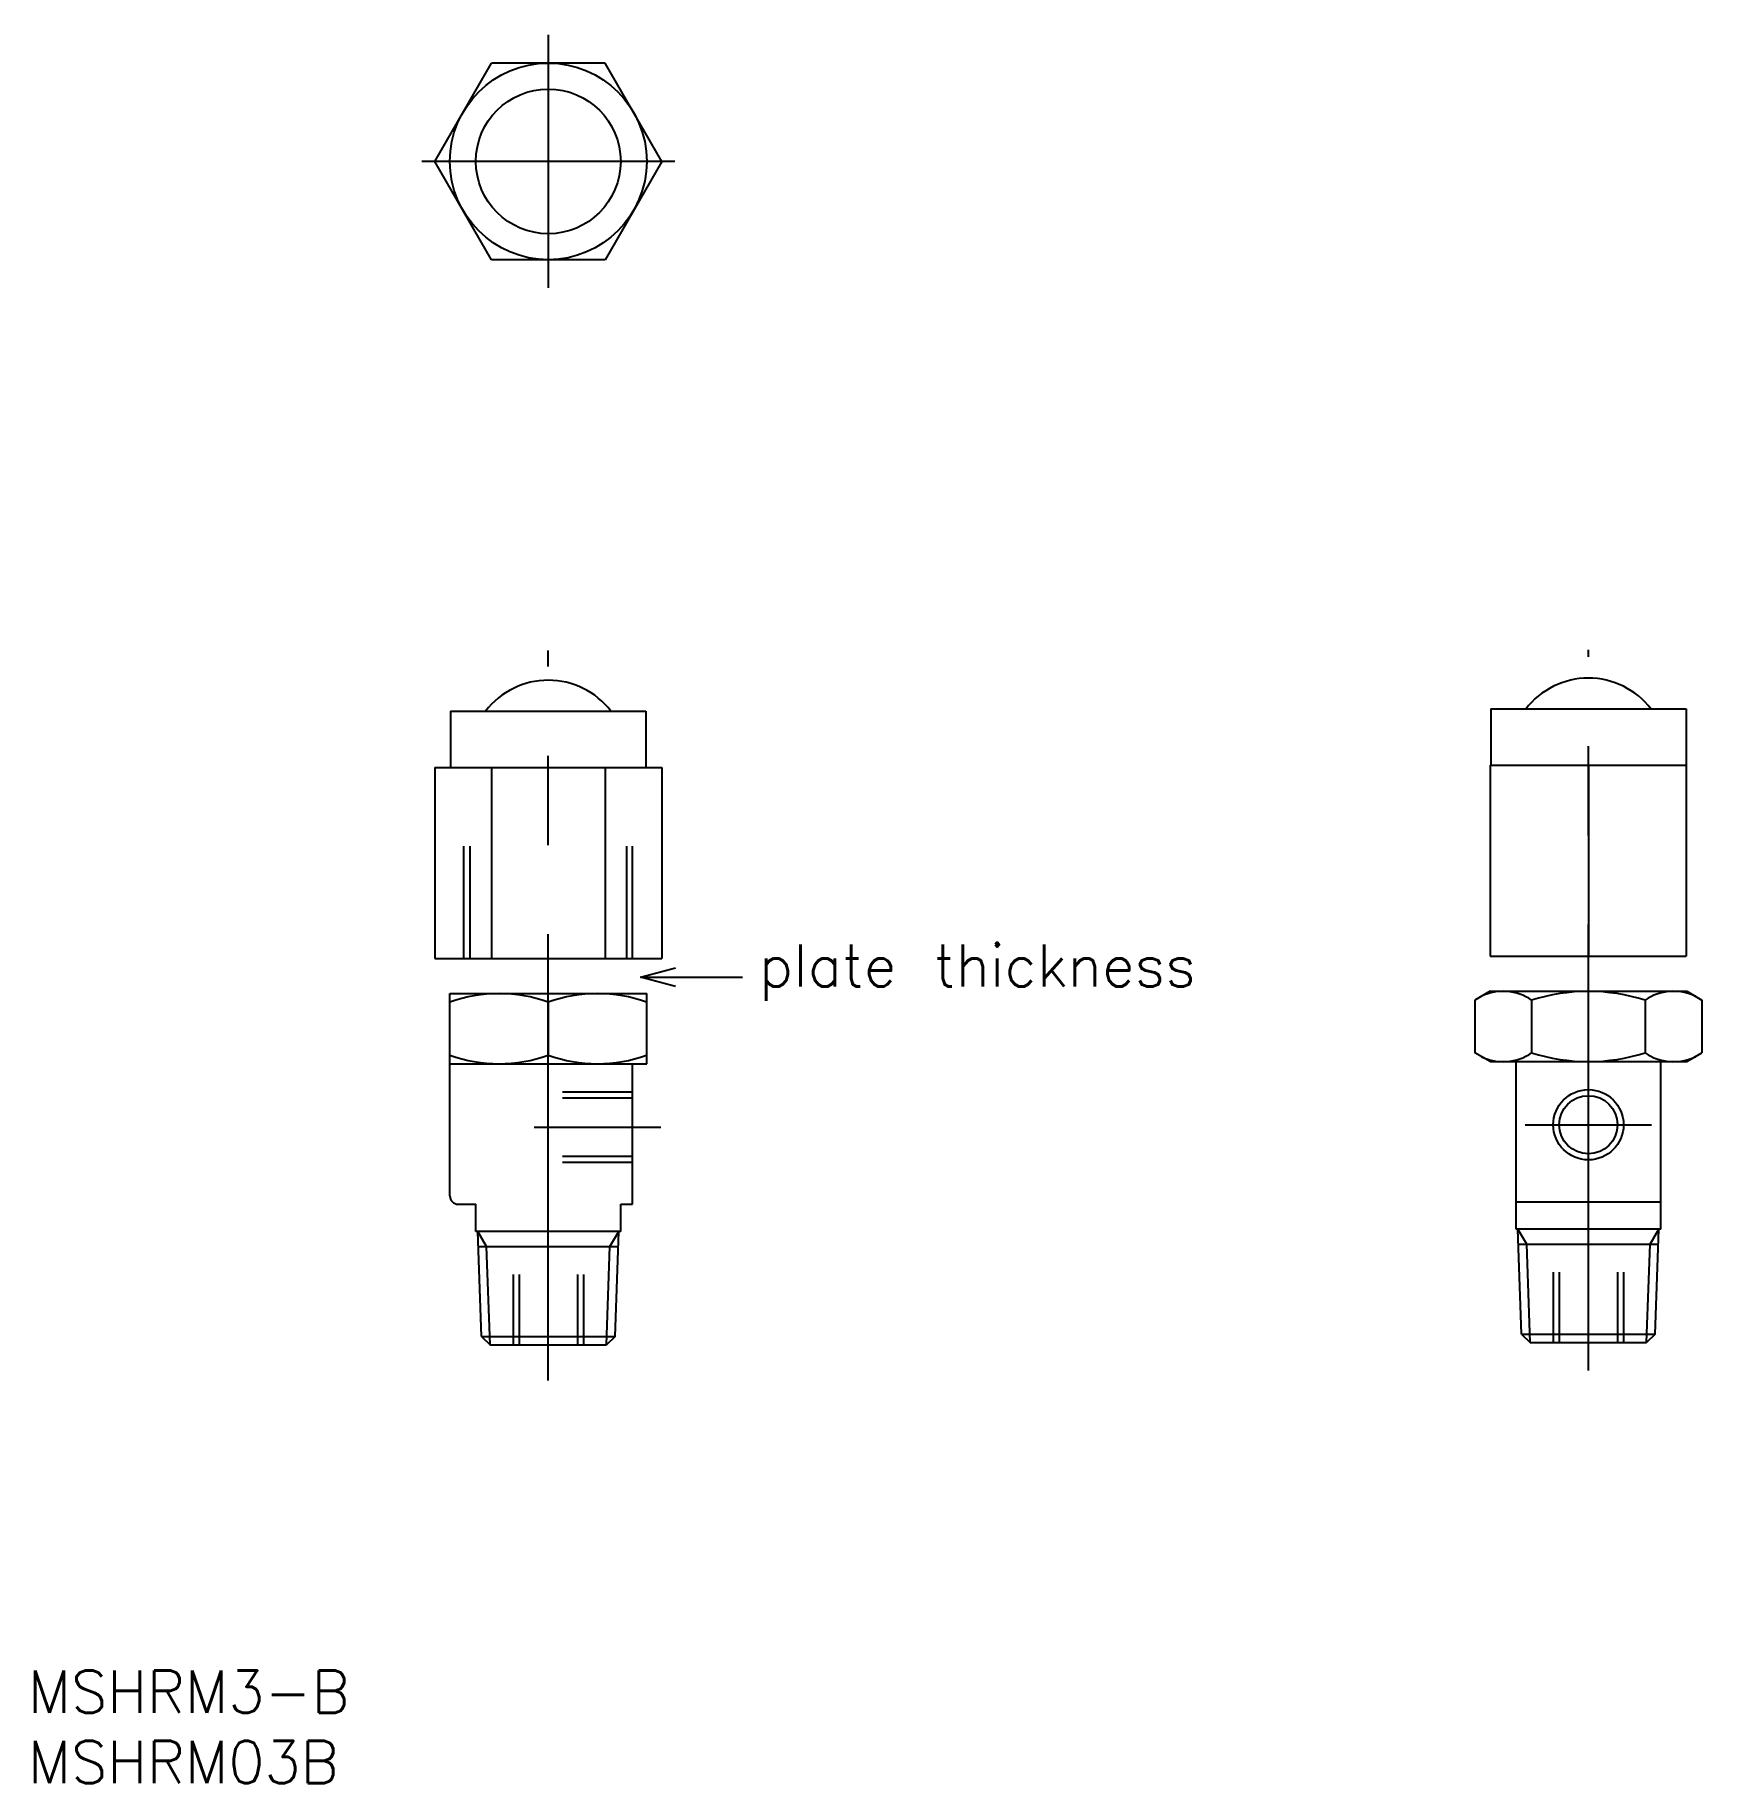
# Model space of a CAD drawing. Extents: x -37 to 82, y -78 to 46.
import ezdxf

# ---------------------------------------------------------------- set-up
doc = ezdxf.new("R2010")
doc.units = 0
doc.linetypes.add('CENTER', pattern=[50.8, 31.75, -6.35, 6.35, -6.35])
doc.linetypes.add('DASHED', pattern=[19.05, 12.7, -6.35])
doc.layers.get('0').update_dxf_attribs({"linetype": 'CONTINUOUS'})
doc.layers.add('CENTER', color=1, linetype='CENTER')
doc.styles.get("Standard").update_dxf_attribs({"font": 'txt.shx', "height": 3, "bigfont": 'bigfont.shx'})

# ---------------------------------------------------------------- blocks, each defined once
blk = doc.blocks.new('*U7')
at = {"color": 7, "linetype": 'CONTINUOUS'}
blk.add_text('MSHRM3-B', height=3, dxfattribs=at).set_placement((-37.03, -73.49))
blk = doc.blocks.new('*U8')
at = {"color": 7, "linetype": 'CONTINUOUS'}
blk.add_text('MSHRM03B', height=3, dxfattribs=at).set_placement((-37.03, -78.49))
blk = doc.blocks.new('*U14')
at = {"color": 7, "linetype": 'CONTINUOUS'}
blk.add_text('plate thickness', height=3, dxfattribs=at).set_placement((14.99, -21.81))
blk = doc.blocks.new('_OPEN30')
at = {"color": 0, "linetype": 'BYBLOCK'}
for p, q in [((-1, 0.268), (0, 0)), ((0, 0), (-1, -0.268)), ((0, 0), (-1, 0))]:
    blk.add_line(p, q, dxfattribs=at)
blk = doc.blocks.new('*U15')
at = {"color": 7, "linetype": 'CONTINUOUS'}
blk.add_lwpolyline([(9.06, -21.14), (13.81, -21.14)], dxfattribs=at)
at = {"color": 7, "linetype": 'CONTINUOUS', "xscale": 2.5, "yscale": 2.5, "zscale": 2.5, "rotation": 180}
blk.add_blockref('_OPEN30', (6.56, -21.14), dxfattribs=at)

msp = doc.modelspace()

# ---------------------------------------------------------------- linework, layer by layer
at = {"color": 7, "linetype": 'CONTINUOUS'}
for p, q in [((-8.08, 36.93), (-4.04, 43.93)), ((4.04, 43.93), (-4.04, 43.93)), ((8.08, 36.93), (4.04, 43.93)), ((-4.04, 29.93), (-8.08, 36.93)), ((8.08, 36.93), (4.04, 29.93)), ((4.04, 29.93), (-4.04, 29.93)), ((-6.95, -2.2), (6.95, -2.2)), ((-6.95, -2.2), (-6.95, -6.2)), ((6.95, -2.2), (6.95, -6.2)), ((67.05, -2.04), (80.95, -2.04)), ((67.05, -2.04), (67.05, -6.04)), ((80.95, -2.04), (80.95, -6.04)), ((-8.08, -6.2), (-8.08, -19.8)), ((-8.08, -6.2), (8.08, -6.2)), ((-4.04, -6.2), (-4.04, -19.8)), ((4.04, -6.2), (4.04, -19.8)), ((8.08, -6.2), (8.08, -19.8)), ((67, -6.04), (67, -19.64)), ((67, -6.04), (80.95, -6.04)), ((74, -6.04), (74, -19.64)), ((80.95, -6.04), (80.95, -19.64)), ((-8.08, -19.8), (8.08, -19.8)), ((67, -19.64), (80.95, -19.64)), ((-7, -36.7), (-7, -22.3)), ((-7, -22.3), (7, -22.3)), ((-3.5, -22.3), (3.5, -22.3)), ((7, -27.3), (7, -22.3)), ((67, -22.14), (65.92, -22.77)), ((67, -22.14), (81, -22.14)), ((81, -22.14), (82.08, -22.77)), ((-7, -36.7), (-7, -22.6)), ((0, -22.93), (0, -26.67)), ((65.92, -22.77), (65.92, -26.52)), ((69.96, -22.77), (69.96, -26.52)), ((78.04, -22.77), (78.04, -26.52)), ((82.08, -22.77), (82.08, -26.52)), ((-7, -27.3), (7, -27.3)), ((6, -37.3), (6, -27.3)), ((67, -27.14), (65.92, -26.52)), ((67, -27.14), (81, -27.14)), ((68.85, -39.07), (68.85, -27.14)), ((79.15, -39.07), (79.15, -27.14)), ((81, -27.14), (82.08, -26.52)), ((-6.4, -37.3), (-5.15, -37.3)), ((-5.15, -39.23), (-5.15, -37.3)), ((5.15, -37.3), (6, -37.3)), ((5.15, -39.23), (5.15, -37.3)), ((79.15, -37.14), (68.85, -37.14)), ((5.15, -39.23), (-5.15, -39.23)), ((5.15, -39.23), (-5.15, -39.23)), ((-4.75, -46.7), (-5.01, -39.23)), ((4.75, -46.7), (5.01, -39.23)), ((79.15, -39.07), (68.85, -39.07)), ((69.25, -46.54), (68.99, -39.07)), ((78.75, -46.54), (79.01, -39.07)), ((-4.97, -40.3), (4.97, -40.3)), ((69.03, -40.14), (78.97, -40.14)), ((-4.75, -46.7), (-4.14, -47.3)), ((-4.75, -46.7), (4.75, -46.7)), ((4.75, -46.7), (4.14, -47.3)), ((69.25, -46.54), (69.86, -47.14)), ((69.25, -46.54), (78.75, -46.54)), ((69.86, -47.14), (78.14, -47.14)), ((70.06, -47.14), (77.94, -47.14)), ((78.75, -46.54), (78.14, -47.14)), ((-4.14, -47.3), (4.14, -47.3)), ((-3.94, -47.3), (3.94, -47.3))]:
    msp.add_line(p, q, dxfattribs=at)
at = {"color": 3, "linetype": 'DASHED'}
for p, q in [((-6, -19.8), (-6, -11.8)), ((-5.57, -11.8), (-5.57, -19.79)), ((5.57, -11.8), (5.57, -19.8)), ((6, -19.8), (6, -11.8)), ((1, -29.3), (6, -29.3)), ((1, -29.73), (6, -29.73)), ((1, -33.87), (6, -33.87)), ((1, -34.3), (6, -34.3)), ((-2.5, -42.3), (-2.5, -47.3)), ((-2.07, -42.3), (-2.07, -47.3)), ((2.07, -42.3), (2.07, -47.3)), ((2.5, -42.3), (2.5, -47.3)), ((71.5, -42.14), (71.5, -47.14)), ((71.93, -42.14), (71.93, -47.14)), ((76.07, -42.14), (76.07, -47.14)), ((76.5, -42.14), (76.5, -47.14))]:
    msp.add_line(p, q, dxfattribs=at)
at = {"color": 3, "linetype": 'CONTINUOUS'}
for p, q in [((-4.39, -40.3), (-5.01, -39.23)), ((4.39, -40.3), (5.01, -39.23)), ((69.61, -40.14), (68.99, -39.07)), ((78.39, -40.14), (79.01, -39.07)), ((-4.14, -47.3), (-4.39, -40.3)), ((4.14, -47.3), (4.39, -40.3)), ((69.86, -47.14), (69.61, -40.14)), ((78.14, -47.14), (78.39, -40.14))]:
    msp.add_line(p, q, dxfattribs=at)
at = {"color": 7, "linetype": 'CONTINUOUS'}
for centre, radius in [((0, 36.93), 7), ((0, 36.93), 5.15), ((74, -31.64), 2.07)]:
    msp.add_circle(centre, radius, dxfattribs=at)
at = {"color": 3, "linetype": 'CONTINUOUS'}
msp.add_circle((74, -31.64), 2.5, dxfattribs=at)
at = {"color": 7, "linetype": 'CONTINUOUS'}
for centre, radius, start, end in [((0, -5.62), 5.62, 37.5092, 142.4908), ((74, -5.47), 5.62, 37.5092, 142.4908), ((-3.5, -32.42), 10.12, 69.7742, 110.2258), ((3.5, -32.42), 10.12, 69.7742, 110.2258), ((67.94, -25.72), 3.58, 55.6158, 115.6158), ((74, -35.52), 13.37, 72.412, 107.588), ((80.06, -25.72), 3.58, 64.3842, 124.3842), ((-3.5, -17.18), 10.12, 249.7742, 290.2258), ((3.5, -17.18), 10.12, 249.7742, 290.2258), ((67.94, -23.57), 3.58, 244.3842, 304.3842), ((74, -13.77), 13.37, 252.412, 287.588), ((80.06, -23.57), 3.58, 235.6158, 295.6158), ((-6.4, -36.7), 0.6, 180, 270)]:
    msp.add_arc(centre, radius, start, end, dxfattribs=at)
at = {"layer": 'CENTER', "color": 1, "linetype": 'CENTER'}
for p, q in [((0, 45.93), (0, 27.93)), ((9, 36.93), (-9, 36.93)), ((0, -49.83), (0, 2.12)), ((74, -49.14), (74, 2.16)), ((-1, -31.8), (8, -31.8)), ((69.5, -31.64), (78.5, -31.64))]:
    msp.add_line(p, q, dxfattribs=at)

# ---------------------------------------------------------------- block references
at = {"color": 7, "linetype": 'CONTINUOUS'}
for name in ['*U14', '*U15', '*U7', '*U8']:
    msp.add_blockref(name, (0, 0), dxfattribs=at)

doc.saveas('drawing.dxf')
